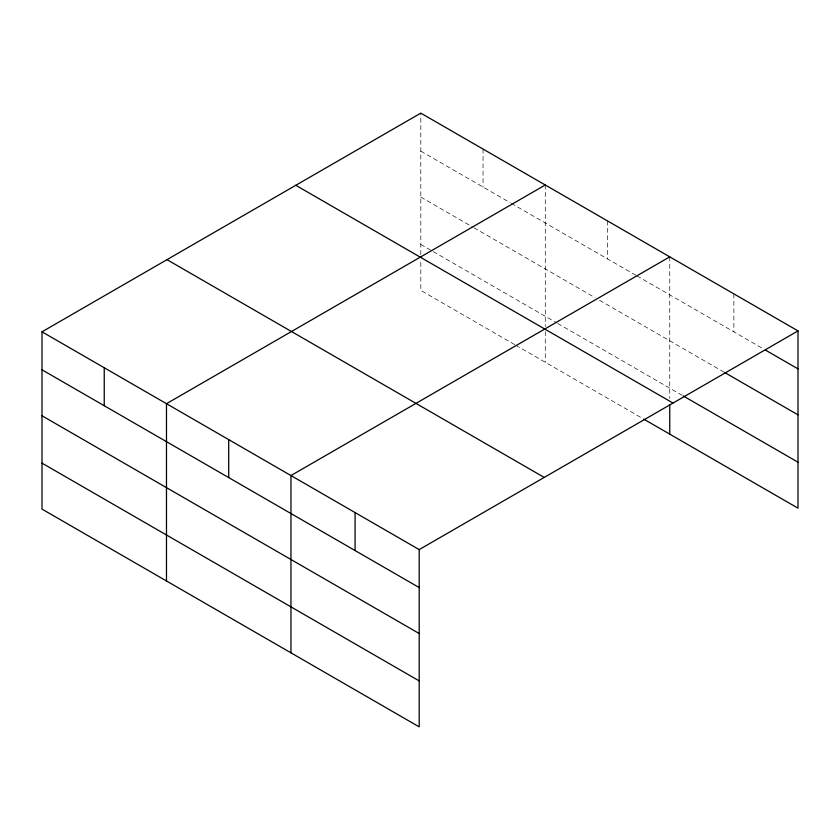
<?xml version="1.0" encoding="UTF-8"?>
<svg xmlns="http://www.w3.org/2000/svg" width="840" height="840" viewBox="0 0 840 840"><rect width="100%" height="100%" fill="white"/><g stroke="black" fill="none" stroke-linecap="round" stroke-linejoin="round"><path stroke-width="0.63" stroke-dasharray="4.2 3.15" d="M420.798 254.646L420.798 113.127M420.798 151.106L510.195 202.713M511.329 203.364L635.807 275.237M636.941 275.887L763.13 348.737M420.798 197.075L472.857 227.126M473.991 227.777L595.067 297.685M599.592 300.3L723.755 371.973M420.798 244.429L432.117 250.971M433.251 251.622L556.595 322.833M557.728 323.484L682.133 395.304M514.721 344.631L420.798 290.399L420.798 259.76M515.855 345.282L642.6 418.457M733.876 293.874L733.876 331.853M669.753 256.851L669.753 398.381M607.52 220.92L607.52 258.899M545.275 184.989L545.275 326.519M545.275 331.621L545.275 362.271M483.042 149.058L483.042 187.036"/><path stroke-width="1.26" d="M42 331.821L419.202 549.601L419.202 726.873L42 509.103L42 331.821L420.798 113.127L798 330.897L798 508.179L643.724 419.108M545.275 184.989L166.478 403.694L166.478 580.965M669.753 256.851L290.955 475.556L290.955 652.837M419.202 549.601L798 330.897M765.376 350.038L798 368.876M724.878 372.624L798 414.844M683.256 395.955L798 462.21M295.796 185.293L672.998 403.064M167.003 259.654L544.204 477.425M42 369.8L419.202 587.57M42 415.769L419.202 633.538M42 463.134L419.202 680.904M669.753 404.765L669.753 434.133M355.079 512.579L355.079 550.557M228.711 439.625L228.711 477.603M104.234 367.752L104.234 405.731"/></g></svg>
